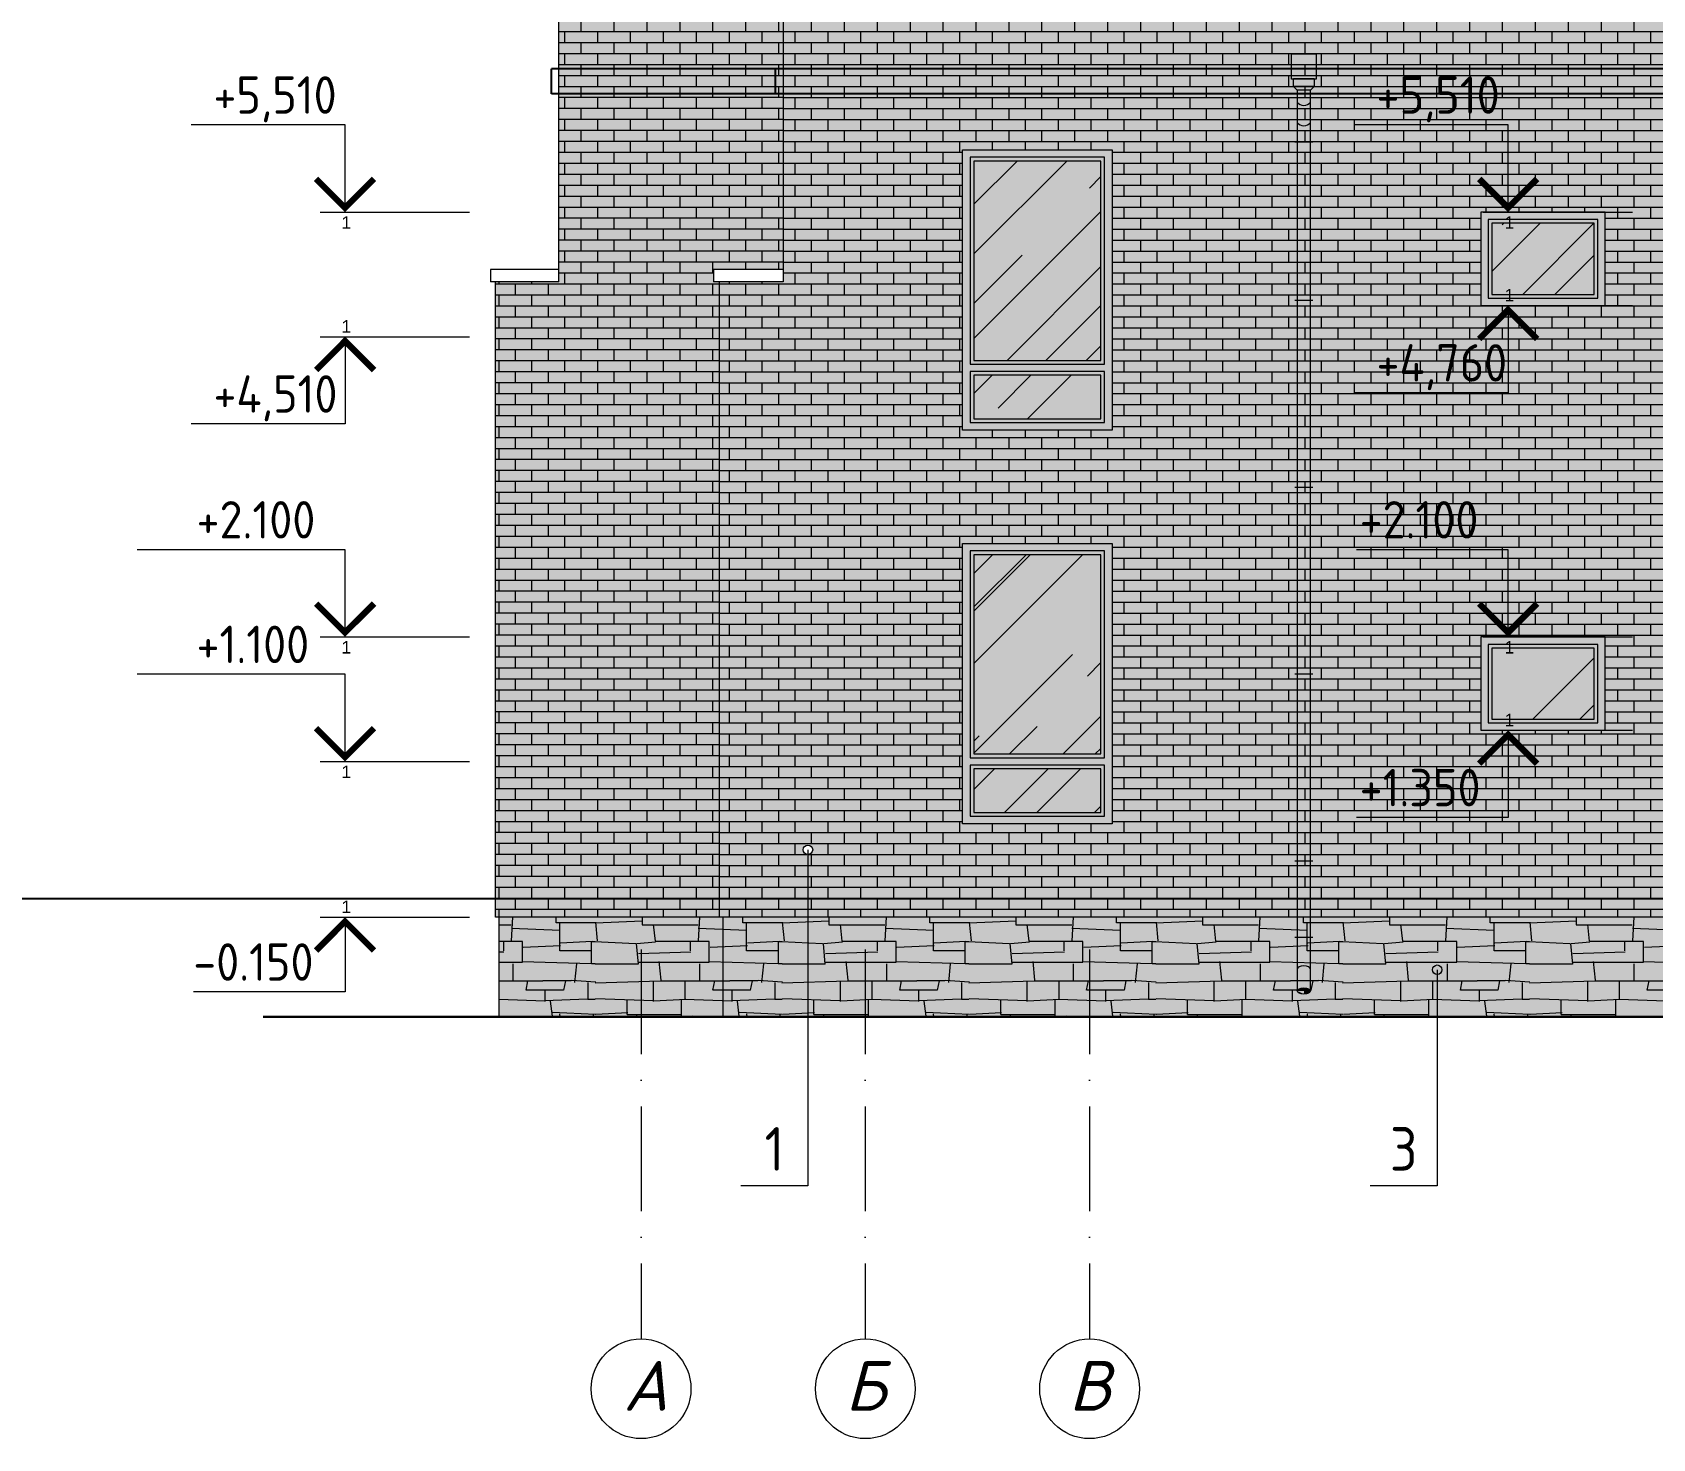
# Model space of a CAD drawing. Header units: millimetres. Extents: x 854812 to 1164625, y 589925 to 823301.
# Drawn here: x 1006666 to 1019673, y 806031 to 817319 of the extents above; entities that cross this region are included whole.
import ezdxf
from ezdxf.enums import TextEntityAlignment as Align

# ---------------------------------------------------------------- set-up
doc = ezdxf.new("R2010")
doc.units = ezdxf.units.MM
doc.linetypes.add('ACAD_ISO10W100', pattern=[18, 12, -3, 0, -3])
doc.linetypes.add('JIS_08_15', pattern=[17.25, 15, -0.75, 0.75, -0.75])
doc.layers.get('Defpoints').update_dxf_attribs({"color": 40})
for name, color, linetype, lineweight in [('АР_Текст_отметки высот', 95, 'Continuous', 9), ('АР_Текст_пояснения-выноски', 54, 'Continuous', 9), ('АР_Штрих_материалы', 27, 'Continuous', 9), ('окна', 132, 'Continuous', 18), ('оси', 50, 'JIS_08_15', 9), ('размеры', 215, 'Continuous', 13), ('стены', 172, 'Continuous', 30), ('текст', 7, 'Continuous', 13), ('ФАСАД', 7, 'Continuous', 13), ('ШТРИХ', 142, 'Continuous', 13), ('штриховка', 8, 'Continuous', 9)]:
    doc.layers.add(name, color=color, linetype=linetype, lineweight=lineweight)
doc.styles.add('GOST 2.304', font='isocpeur.ttf', dxfattribs={"width": 0.9})
doc.styles.add('Isocpeur', font='isocpeui.ttf')
doc.styles.get("Standard").update_dxf_attribs({"font": 'arial.ttf'})

# ---------------------------------------------------------------- blocks, each defined once
blk = doc.blocks.new('*U354')
at = {"color": 7, "linetype": 'Continuous', "lineweight": 15}
for p, q in [((-10, 7), (-26.68, 7)), ((-10, 0), (-10, 7)), ((-12, 0), (-10, 0)), ((-10, 0), (0, 0))]:
    blk.add_line(p, q, dxfattribs=at)
at = {"color": 7, "linetype": 'Continuous', "lineweight": 15, "const_width": 0.5}
blk.add_lwpolyline([(-7.67, 2.67), (-10, 0.35), (-12.32, 2.67)], dxfattribs=at)
at = {"color": 7, "linetype": 'Continuous', "lineweight": 15, "style": 'GOST 2.304', "width": 0.9, "flags": 8}
blk.add_attdef('+OTM', text='', height=3, rotation=360, dxfattribs=at).set_placement((-20.16, 7), align=Align.BOTTOM_LEFT)
at = {"layer": 'Defpoints', "color": 5, "linetype": 'Continuous', "flags": 8}
blk.add_attdef('M', text='', height=1, dxfattribs=at).set_placement((-9.9, -0.33), align=Align.TOP_CENTER)
blk = doc.blocks.new('*U361')
at = {"color": 7, "linetype": 'Continuous', "lineweight": 15}
for p, q in [((10, 0), (10, 7)), ((10, 7), (22.34, 7)), ((10, 0), (0, 0)), ((12, 0), (10, 0))]:
    blk.add_line(p, q, dxfattribs=at)
at = {"color": 7, "linetype": 'Continuous', "lineweight": 15, "const_width": 0.5}
blk.add_lwpolyline([(7.67, 2.67), (10, 0.35), (12.32, 2.67)], dxfattribs=at)
at = {"color": 7, "linetype": 'Continuous', "lineweight": 15, "style": 'GOST 2.304', "width": 0.9, "flags": 8}
blk.add_attdef('+OTM', text='', height=3, dxfattribs=at).set_placement((11.65, 7), align=Align.BOTTOM_LEFT)
at = {"layer": 'Defpoints', "color": 5, "linetype": 'Continuous', "flags": 8}
blk.add_attdef('M', text='', height=1, rotation=360, dxfattribs=at).set_placement((10, -0.33), align=Align.TOP_CENTER)
blk = doc.blocks.new('*U362')
at = {"color": 7, "linetype": 'Continuous', "lineweight": 15}
for p, q in [((10, 0), (0, 0)), ((10, 0), (10, -7)), ((12, 0), (10, 0)), ((10, -7), (22.34, -7))]:
    blk.add_line(p, q, dxfattribs=at)
at = {"color": 7, "linetype": 'Continuous', "lineweight": 15, "const_width": 0.5}
blk.add_lwpolyline([(7.67, -2.68), (10, -0.35), (12.32, -2.68)], dxfattribs=at)
at = {"color": 7, "linetype": 'Continuous', "lineweight": 15, "style": 'GOST 2.304', "width": 0.9, "flags": 8}
blk.add_attdef('+OTM', text='', height=3, dxfattribs=at).set_placement((11.65, -7), align=Align.BOTTOM_LEFT)
at = {"layer": 'Defpoints', "color": 5, "linetype": 'Continuous', "flags": 8}
blk.add_attdef('M', text='', height=1, dxfattribs=at).set_placement((10, 1.33), align=Align.TOP_CENTER)
blk = doc.blocks.new('*U440')
at = {"color": 7, "linetype": 'Continuous', "lineweight": 15}
for p, q in [((10, 0), (10, 7)), ((10, 7), (22.34, 7)), ((10, 0), (0, 0)), ((12, 0), (10, 0))]:
    blk.add_line(p, q, dxfattribs=at)
at = {"color": 7, "linetype": 'Continuous', "lineweight": 15, "const_width": 0.5}
blk.add_lwpolyline([(7.67, 2.67), (10, 0.35), (12.32, 2.67)], dxfattribs=at)
at = {"color": 7, "linetype": 'Continuous', "lineweight": 15, "style": 'GOST 2.304', "width": 0.9, "flags": 8}
blk.add_attdef('+OTM', text='', height=3, dxfattribs=at).set_placement((11.65, 7), align=Align.BOTTOM_LEFT)
at = {"layer": 'Defpoints', "color": 5, "linetype": 'Continuous', "flags": 8}
blk.add_attdef('M', text='', height=1, rotation=360, dxfattribs=at).set_placement((10, -0.33), align=Align.TOP_CENTER)
blk = doc.blocks.new('*U442')
at = {"color": 7, "linetype": 'Continuous', "lineweight": 15}
for p, q in [((-12, 0), (-10, 0)), ((-10, 0), (-10, -7)), ((-10, 0), (0, 0)), ((-10, -7), (-22.17, -7))]:
    blk.add_line(p, q, dxfattribs=at)
at = {"color": 7, "linetype": 'Continuous', "lineweight": 15, "const_width": 0.5}
blk.add_lwpolyline([(-7.67, -2.68), (-10, -0.35), (-12.32, -2.68)], dxfattribs=at)
at = {"color": 7, "linetype": 'Continuous', "lineweight": 15, "style": 'GOST 2.304', "width": 0.9, "flags": 8}
blk.add_attdef('+OTM', text='', height=3, rotation=360, dxfattribs=at).set_placement((-20.16, -7), align=Align.BOTTOM_LEFT)
at = {"layer": 'Defpoints', "color": 5, "linetype": 'Continuous', "flags": 8}
blk.add_attdef('M', text='', height=1, rotation=360, dxfattribs=at).set_placement((-9.9, 1.33), align=Align.TOP_CENTER)
blk = doc.blocks.new('*U443')
at = {"color": 7, "linetype": 'Continuous', "lineweight": 15}
for p, q in [((-10, 7), (-22.17, 7)), ((-10, 0), (-10, 7)), ((-12, 0), (-10, 0)), ((-10, 0), (0, 0))]:
    blk.add_line(p, q, dxfattribs=at)
at = {"color": 7, "linetype": 'Continuous', "lineweight": 15, "const_width": 0.5}
blk.add_lwpolyline([(-7.67, 2.67), (-10, 0.35), (-12.32, 2.67)], dxfattribs=at)
at = {"color": 7, "linetype": 'Continuous', "lineweight": 15, "style": 'GOST 2.304', "width": 0.9, "flags": 8}
blk.add_attdef('+OTM', text='', height=3, rotation=360, dxfattribs=at).set_placement((-20.16, 7), align=Align.BOTTOM_LEFT)
at = {"layer": 'Defpoints', "color": 5, "linetype": 'Continuous', "flags": 8}
blk.add_attdef('M', text='', height=1, dxfattribs=at).set_placement((-9.9, -0.33), align=Align.TOP_CENTER)
blk = doc.blocks.new('*U444')
at = {"color": 7, "linetype": 'Continuous', "lineweight": 15}
for p, q in [((10, 0), (10, 7)), ((10, 7), (26.68, 7)), ((10, 0), (0, 0)), ((12, 0), (10, 0))]:
    blk.add_line(p, q, dxfattribs=at)
at = {"color": 7, "linetype": 'Continuous', "lineweight": 15, "const_width": 0.5}
blk.add_lwpolyline([(7.67, 2.67), (10, 0.35), (12.32, 2.67)], dxfattribs=at)
at = {"color": 7, "linetype": 'Continuous', "lineweight": 15, "style": 'GOST 2.304', "width": 0.9, "flags": 8}
blk.add_attdef('+OTM', text='', height=3, dxfattribs=at).set_placement((11.65, 7), align=Align.BOTTOM_LEFT)
at = {"layer": 'Defpoints', "color": 5, "linetype": 'Continuous', "flags": 8}
blk.add_attdef('M', text='', height=1, rotation=360, dxfattribs=at).set_placement((10, -0.33), align=Align.TOP_CENTER)
blk = doc.blocks.new('*U450')
at = {"color": 7, "linetype": 'Continuous', "lineweight": 15}
for p, q in [((-12, 0), (-10, 0)), ((-10, 0), (-10, -6)), ((-10, 0), (0, 0)), ((-10, -6), (-22.17, -6))]:
    blk.add_line(p, q, dxfattribs=at)
at = {"color": 7, "linetype": 'Continuous', "lineweight": 15, "const_width": 0.5}
blk.add_lwpolyline([(-7.67, -2.68), (-10, -0.35), (-12.32, -2.68)], dxfattribs=at)
at = {"color": 7, "linetype": 'Continuous', "lineweight": 15, "style": 'GOST 2.304', "width": 0.9, "flags": 8}
blk.add_attdef('+OTM', text='', height=3, rotation=360, dxfattribs=at).set_placement((-20.16, -6), align=Align.BOTTOM_LEFT)
at = {"layer": 'Defpoints', "color": 5, "linetype": 'Continuous', "flags": 8}
blk.add_attdef('M', text='', height=1, rotation=360, dxfattribs=at).set_placement((-9.9, 1.33), align=Align.TOP_CENTER)
blk = doc.blocks.new('ок14')
at = {"layer": 'АР_Штрих_материалы', "ltscale": 100, "true_color": 0x502921}
h = blk.add_hatch(color=19, dxfattribs=at)
h.set_gradient(color1=(49, 69, 94), one_color=1, tint=1, name='HEMISPHERICAL')
h.paths.add_polyline_path([(921709, 758656), (921709, 758086), (922529, 758086), (922529, 758656)])
at = {"layer": 'ШТРИХ', "ltscale": 0.1, "true_color": 0x2f1d18}
h = blk.add_hatch(color=19, dxfattribs=at)
h.paths.add_polyline_path([(922619, 758746), (921619, 758746), (921619, 758371), (921679, 758371), (921679, 758686), (922559, 758686), (922559, 758371), (922619, 758371)])
h.paths.add_polyline_path([(922619, 758371), (922559, 758371), (922559, 758056), (921679, 758056), (921679, 758371), (921619, 758371), (921619, 757996), (922619, 757996)])
at = {"layer": 'ШТРИХ', "ltscale": 0.1, "true_color": 0x402821}
h = blk.add_hatch(color=19, dxfattribs=at)
h.paths.add_polyline_path([(922559, 758686), (921679, 758686), (921679, 758371), (921709, 758371), (921709, 758656), (922529, 758656), (922529, 758371), (922559, 758371)])
h.paths.add_polyline_path([(922559, 758371), (922529, 758371), (922529, 758086), (921709, 758086), (921709, 758371), (921679, 758371), (921679, 758056), (922559, 758056)])
at = {"layer": 'ШТРИХ', "ltscale": 0.1, "true_color": 0xfefcfb}
h = blk.add_hatch(dxfattribs=at)
h.set_pattern_fill('AR-RROOF', scale=30, angle=45, style=0)
h.paths.add_polyline_path([(921709, 758656), (921709, 758086), (922529, 758086), (922529, 758656)])
at = {"layer": 'окна', "color": 7, "ltscale": 0.1, "elevation": 0}
for points in [[(921619, 757996), (922619, 757996), (922619, 758746), (921619, 758746)], [(921679, 758056), (922559, 758056), (922559, 758686), (921679, 758686)]]:
    blk.add_lwpolyline(points, close=True, dxfattribs=at)
at = {"layer": 'окна', "color": 7, "lineweight": 5, "ltscale": 0.1, "elevation": 0}
blk.add_lwpolyline([(921709, 758086), (922529, 758086), (922529, 758656), (921709, 758656)], close=True, dxfattribs=at)
blk = doc.blocks.new('вв12')
at = {"layer": 'ШТРИХ', "ltscale": 0.1, "true_color": 0xffffff}
h = blk.add_hatch(color=7, dxfattribs=at)
edge = h.paths.add_edge_path()
edge.add_ellipse((1016873, 755904), major_axis=(-52.9, 0), ratio=0.467596, start_angle=0, end_angle=360)
edge.add_line((1016926, 755904), (1016820, 755904))
h.paths.add_polyline_path([(1016956, 763165), (1016790, 763165), (1016820, 763135), (1016926, 763135)])
h.paths.add_polyline_path([(1016956, 763224), (1016790, 763224), (1016790, 763165), (1016956, 763165)])
h.paths.add_polyline_path([(1016956, 763228), (1016790, 763228), (1016790, 763224), (1016956, 763224)])
blk.add_hatch(color=7, dxfattribs=at).paths.add_polyline_path([(1016820, 755904), (1016830, 755890), (1016844, 755883), (1016859, 755880), (1016873, 755879), (1016888, 755880), (1016902, 755883), (1016917, 755890), (1016926, 755904), (1016926, 763135), (1016820, 763135)])
h = blk.add_hatch(color=7, dxfattribs=at)
edge = h.paths.add_edge_path()
edge.add_line((1016873, 755904), (1016820, 755904))
edge.add_ellipse((1016873, 755904), major_axis=(-52.9, 0), ratio=0.467596, start_angle=0, end_angle=360)
edge.add_line((1016873, 755879), (1016873, 755904))
at = {"layer": 'ФАСАД', "color": 7}
for p, q in [((1016820, 763135, 0), (1016790, 763165, 0)), ((1016801, 762720, 0), (1016946, 762720, 0)), ((1016801, 761449, 0), (1016946, 761449, 0)), ((1016801, 759949, 0), (1016946, 759949, 0)), ((1016801, 758449, 0), (1016946, 758449, 0)), ((1016801, 756949, 0), (1016946, 756949, 0)), ((1016801, 756335, 0), (1016946, 756335, 0))]:
    blk.add_line(p, q, dxfattribs=at)
at = {"layer": 'ФАСАД', "ltscale": 0.1, "elevation": 0}
blk.add_lwpolyline([(1016973, 763224), (1016773, 763224), (1016773, 763426), (1016973, 763426)], close=True, dxfattribs=at)
at = {"layer": 'ФАСАД', "color": 7, "elevation": 0}
for points in [[(1016956, 763165), (1016790, 763165), (1016790, 763228), (1016956, 763228), (1016956, 763165), (1016926, 763135), (1016820, 763135), (1016820, 755904)], [(1016926, 755904), (1016926, 763135)]]:
    blk.add_lwpolyline(points, dxfattribs=at)
at = {"layer": 'ФАСАД', "color": 7}
for centre in [(1016873, 763079, 0), (1016873, 762916, 0)]:
    blk.add_arc(centre, 66.9, 217.649, 322.351, dxfattribs=at)
blk.add_ellipse((1016873, 755904, 0), major_axis=(-52.9, 0), ratio=0.467596, dxfattribs=at)
at = {"layer": 'ШТРИХ', "color": 19, "ltscale": 0.1}
blk.add_ellipse((1016873, 756081, 0), major_axis=(-52.9, 0), ratio=0.467596, start_param=3.141593, end_param=6.283185, dxfattribs=at)
blk = doc.blocks.new('ок12')
at = {"layer": 'АР_Штрих_материалы', "ltscale": 100, "true_color": 0x502921}
h = blk.add_hatch(color=19, dxfattribs=at)
h.set_gradient(color1=(49, 69, 94), one_color=1, tint=1, name='HEMISPHERICAL')
h.paths.add_polyline_path([(1058908, 762566), (1057888, 762566), (1057888, 760966), (1058908, 760966)])
h.paths.add_polyline_path([(1058908, 760846), (1057888, 760846), (1057888, 760496), (1058908, 760496)])
at = {"layer": 'ШТРИХ', "ltscale": 0.1, "true_color": 0x2f1d18}
blk.add_hatch(color=19, dxfattribs=at).paths.add_polyline_path([(1058998, 762656), (1057798, 762656), (1057798, 760406), (1058398, 760406), (1058398, 760466), (1057858, 760466), (1057858, 760876), (1058398, 760876), (1058398, 760936), (1057858, 760936), (1057858, 762596), (1058938, 762596), (1058938, 760936), (1058398, 760936), (1058398, 760876), (1058938, 760876), (1058938, 760466), (1058398, 760466), (1058398, 760406), (1058998, 760406)])
at = {"layer": 'ШТРИХ', "ltscale": 0.1, "true_color": 0x402821}
h = blk.add_hatch(color=19, dxfattribs=at)
h.paths.add_polyline_path([(1058398, 762596), (1057858, 762596), (1057858, 760936), (1058398, 760936), (1058398, 760966), (1057888, 760966), (1057888, 762566), (1058398, 762566)])
h.paths.add_polyline_path([(1058938, 762596), (1058398, 762596), (1058398, 762566), (1058908, 762566), (1058908, 760966), (1058398, 760966), (1058398, 760936), (1058938, 760936)])
h.paths.add_polyline_path([(1058938, 760876), (1058398, 760876), (1058398, 760846), (1058908, 760846), (1058908, 760496), (1058398, 760496), (1058398, 760466), (1058938, 760466)])
h.paths.add_polyline_path([(1058398, 760876), (1057858, 760876), (1057858, 760466), (1058398, 760466), (1058398, 760496), (1057888, 760496), (1057888, 760846), (1058398, 760846)])
at = {"layer": 'ШТРИХ', "ltscale": 0.1, "true_color": 0xfefcfb}
h = blk.add_hatch(dxfattribs=at)
h.set_pattern_fill('AR-RROOF', scale=30, angle=45, style=0)
h.paths.add_polyline_path([(1058908, 762566), (1057888, 762566), (1057888, 760966), (1058908, 760966)])
h.paths.add_polyline_path([(1058908, 760846), (1057888, 760846), (1057888, 760496), (1058908, 760496)])
at = {"layer": 'окна', "color": 7, "ltscale": 0.1, "elevation": 0}
for points in [[(1058998, 760406), (1057798, 760406), (1057798, 762656), (1058998, 762656)], [(1058938, 760936), (1058938, 762596), (1057858, 762596), (1057858, 760936)], [(1057858, 760876), (1057858, 760466), (1058938, 760466), (1058938, 760876)]]:
    blk.add_lwpolyline(points, close=True, dxfattribs=at)
at = {"layer": 'окна', "color": 7, "lineweight": 5, "ltscale": 0.1, "elevation": 0}
for points in [[(1058908, 760966), (1058908, 762566), (1057888, 762566), (1057888, 760966)], [(1057888, 760846), (1057888, 760496), (1058908, 760496), (1058908, 760846)]]:
    blk.add_lwpolyline(points, close=True, dxfattribs=at)

msp = doc.modelspace()

# ---------------------------------------------------------------- hatches: boundary and pattern name
at = {"layer": 'АР_Штрих_материалы', "ltscale": 100, "true_color": 0xd9d9d9}
for points in [[(1019892.9, 817686.5), (1016773.2, 817686.5), (1016773.2, 820296.5), (1016263.2, 820296.5), (1016263.2, 817686.5), (1013202.7, 817686.5), (1013202.7, 820296.5), (1012692.7, 820296.5), (1012692.7, 815316.5), (1012182.7, 815316.5), (1012182.7, 810216.5), (1012892.2, 810216.5), (1012892.2, 810719.5, -0.4142136), (1012854.2, 810757.5, -1), (1012930.2, 810757.5, -0.4142136), (1012892.2, 810719.5), (1012892.2, 810216.5), (1014733.4, 810216.5), (1014733.4, 810966.5), (1014133.3, 810966.5), (1014133.3, 813216.5), (1014733.4, 813216.5), (1014733.4, 814126.5), (1014133.3, 814126.5), (1014133.3, 816376.4), (1015333.6, 816376.4), (1015333.6, 814126.5), (1014733.4, 814126.5), (1014733.4, 813216.5), (1015333.6, 813216.5), (1015333.6, 810966.5), (1014733.4, 810966.5), (1014733.4, 810216.5), (1018792.9, 810216.5), (1018792.9, 811716.5), (1018292.9, 811716.5), (1018292.9, 812466.5), (1018792.9, 812466.5), (1018792.9, 815126.5), (1018292.9, 815126.5), (1018292.9, 815876.5), (1019292.9, 815876.5), (1019292.9, 815126.5), (1018792.9, 815126.5), (1018792.9, 812466.5), (1019292.9, 812466.5), (1019292.9, 811716.5), (1018792.9, 811716.5), (1018792.9, 810216.5), (1019892.9, 810216.5), (1019892.9, 810716.5), (1020042.9, 810716.5), (1020042.9, 813216.5), (1019892.9, 813216.5), (1019892.9, 814126.5), (1020042.9, 814126.5), (1020042.9, 816376.5), (1019892.9, 816376.5)], [(1012692.7, 817686.5), (1010892.9, 817686.5), (1010892.9, 815316.5), (1010382.9, 815316.5), (1010382.9, 810216.5), (1012182.7, 810216.5), (1012182.7, 815316.5), (1012132.8, 815316.5), (1012132.8, 815416.5), (1012692.7, 815416.5)]]:
    msp.add_hatch(color=254, dxfattribs=at).paths.add_polyline_path(points)
at = {"layer": 'АР_Штрих_материалы', "lineweight": 9, "ltscale": 100, "true_color": 0xffffff}
h = msp.add_hatch(dxfattribs=at)
h.set_pattern_fill('AR-BRSTD', scale=1.3, style=0)
h.paths.add_polyline_path([(1019892.9, 817686.5), (1016773.2, 817686.5), (1016773.2, 820296.5), (1016263.2, 820296.5), (1016263.2, 817686.5), (1013202.7, 817686.5), (1013202.7, 820296.5), (1012692.7, 820296.5), (1012692.7, 815316.5), (1012182.7, 815316.5), (1012182.7, 810216.5), (1012892.2, 810216.5), (1012892.2, 810719.5, -0.4142136), (1012854.2, 810757.5, -1), (1012930.2, 810757.5, -0.4142136), (1012892.2, 810719.5), (1012892.2, 810216.5), (1014733.4, 810216.5), (1014733.4, 810966.5), (1014133.3, 810966.5), (1014133.3, 813216.5), (1014733.4, 813216.5), (1014733.4, 814126.5), (1014133.3, 814126.5), (1014133.3, 816376.4), (1015333.6, 816376.4), (1015333.6, 814126.5), (1014733.4, 814126.5), (1014733.4, 813216.5), (1015333.6, 813216.5), (1015333.6, 810966.5), (1014733.4, 810966.5), (1014733.4, 810216.5), (1018792.9, 810216.5), (1018792.9, 811716.5), (1018512.5, 811716.5), (1018292.9, 811716.5), (1018292.9, 812466.5), (1018792.9, 812466.5), (1018792.9, 815126.5), (1018292.9, 815126.5), (1018292.9, 815876.5), (1019292.9, 815876.5), (1019292.9, 815126.5), (1018792.9, 815126.5), (1018792.9, 812466.5), (1019292.9, 812466.5), (1019292.9, 811716.5), (1018792.9, 811716.5), (1018792.9, 810216.5), (1019892.9, 810216.5), (1019892.9, 810716.5), (1020042.9, 810716.5), (1020042.9, 813216.5), (1019892.9, 813216.5), (1019892.9, 814126.5), (1020042.9, 814126.5), (1020042.9, 816376.5), (1019892.9, 816376.5)])
h.paths.add_polyline_path([(1017366.3, 816546.5), (1018531.8, 816546.5), (1018531.8, 817086.5), (1017366.3, 817086.5)], flags=24)
h.paths.add_polyline_path([(1017366.3, 814396.5), (1018612.8, 814396.5), (1018612.8, 814936.5), (1017366.3, 814936.5)], flags=24)
h.paths.add_polyline_path([(1017246.3, 811061.5), (1018368.3, 811061.5), (1018368.3, 811511.5), (1017246.3, 811511.5)], flags=24)
h.paths.add_polyline_path([(1017246.3, 813211.5), (1018368.3, 813211.5), (1018368.3, 813661.5), (1017246.3, 813661.5)], flags=24)
at = {"layer": 'АР_Штрих_материалы', "lineweight": 5, "ltscale": 100, "true_color": 0xffffff}
h = msp.add_hatch(dxfattribs=at)
h.set_pattern_fill('AR-BRSTD', scale=1.3, style=0)
h.set_pattern_definition([(0, (0, 53720.5), (0, 88.06434), []), (90, (0, 53720.5), (-132.08, 88.06434), [88.06434, -88.06434])])
h.paths.add_polyline_path([(1012692.7, 817686.5), (1010892.9, 817686.5), (1010892.9, 815316.5), (1010382.9, 815316.5), (1010382.9, 810216.5), (1012182.7, 810216.5), (1012182.7, 815316.5), (1012132.8, 815316.5), (1012132.8, 815416.5), (1012692.7, 815416.5)])
at = {"layer": 'АР_Штрих_материалы', "ltscale": 100, "true_color": 0x3a271d}
h = msp.add_hatch(color=19, dxfattribs=at)
h.paths.add_polyline_path([(1010412.9, 810216.5), (1010412.9, 809416.5), (1012212.7, 809416.5), (1012212.7, 810216.5)])
h.paths.add_polyline_path([(1027892.9, 810216.5), (1027382.7, 810216.5), (1027382.7, 809416.5), (1027892.9, 809416.5)])
h.paths.add_polyline_path([(1027382.7, 809416.5), (1027382.7, 810216.5), (1025582.9, 810216.5), (1025582.9, 809416.5)])
msp.add_hatch(color=19, dxfattribs=at).paths.add_polyline_path([(1019922.9, 810216.5), (1012212.7, 810216.5), (1012212.7, 809416.5), (1019922.9, 809416.5)])
at = {"layer": 'штриховка', "lineweight": 20, "true_color": 0x9e9e9e, "transparency": 33554687}
h = msp.add_hatch(dxfattribs=at)
h.set_pattern_fill('STNSQR', color=253, scale=1500, pattern_type=2)
h.set_pattern_definition([(3.3665, (381179.47, 1293930.51), (23999.998983, 1500.016445), [255.441, -25288.6395]), (90, (381434.5, 1293930.5), (-1500, 1500), [120, -1380]), (0, (381434.5, 1293930.5), (1500, 1500), [435, -1065]), (270, (381869.5, 1294050.5), (1500, -1500), [135, -1365]), (0, (381869.5, 1293915.5), (1500, 1500), [465, -1035]), (97.125, (382334.47, 1293915.51), (-1499.997423, 10500.00057), [120.9345, -11972.4525]), (275.1944, (381509.47, 1293930.51), (1499.992837, -15000.001005), [165.681, -16402.3605]), (177.5104, (381524.47, 1293765.51), (-1499.999748, 0.0015583), [345.3255, -34187.268]), (274.3987, (381374.47, 1293765.51), (1499.997534, -17999.999712), [195.576, -19362.0315]), (180, (381374.5, 1293600.5), (-1500, -1500), [195, -1305]), (1.9092, (381389.47, 1293570.51), (43499.9985474, 1500.0363616), [450.2505, -44574.7425]), (90, (381839.5, 1293585.5), (-1500, 1500), [180, -1320]), (180, (381839.5, 1293765.5), (-1500, -1500), [315, -1185]), (0, (381839.5, 1293765.5), (1500, 1500), [135, -1365]), (95.7106, (381974.47, 1293765.51), (-1500.001972, 13499.999135), [150.7485, -14924.0655]), (358.5312, (381839.468, 1293615.51), (1499.9993692, 0.0006339), [585.192, -57934.035]), (94.7636, (382424.47, 1293600.51), (-1499.987299, 16500.00142), [180.624, -17881.7685]), (181.9749, (382409.47, 1293780.51), (-42000.0005183, -1499.974642), [435.258, -43090.596]), (357.5104, (382334.47, 1293945.51), (1499.999748, -0.0015583), [345.3255, -34187.268]), (95.7106, (382409.47, 1293780.51), (-1500.001972, 13499.999135), [150.7485, -14924.0655]), (0, (382424.5, 1293705.5), (1500, 1500), [255, -1245]), (93.8141, (382679.47, 1293705.51), (-1500.009186, 20999.999012), [225.4995, -22324.4445]), (0, (381179.5, 1293435.5), (1500, 1500), [15, -1485]), (90, (381194.5, 1293435.5), (-1500, 1500), [165, -1335]), (270, (381479.5, 1293570.5), (1500, -1500), [255, -1245]), (0, (381194.5, 1293435.5), (1500, 1500), [285, -1215]), (274.7636, (382004.47, 1293600.51), (1499.987299, -16500.00142), [180.624, -17881.7685]), (178.4089, (382019.468, 1293450.51), (-1499.9993665, -0.000971), [540.2085, -53480.6205]), (1.302, (382019.468, 1293420.51), (64499.9982742, 1500.052659), [660.171, -65356.8735]), (276.3402, (381959.47, 1293450.51), (1500.00237, -11999.999104), [135.831, -13447.2465]), (278.1301, (382214.47, 1293420.51), (1499.999034, -8999.999665), [106.0665, -10500.5355]), (270, (382439.5, 1293435.5), (1500, -1500), [135, -1365]), (0, (382679.5, 1293780.5), (1500, 1500), [0, -1500]), (0, (382679.5, 1293870.5), (1500, 1500), [0, -1500]), (0, (382424.5, 1293600.5), (1500, 1500), [255, -1245]), (0, (382679.5, 1293750.5), (1500, 1500), [0, -1500]), (358.2643, (381479.47, 1293330.51), (1499.9997257, -6.16e-05), [495.2265, -49027.4955]), (0, (381974.5, 1293315.5), (1500, 1500), [255, -1245]), (355.9144, (382229.47, 1293315.51), (1500.000444, 0.000332), [210.5355, -20842.968]), (0, (382439.5, 1293315.5), (1500, 1500), [240, -1260]), (180, (381479.5, 1293315.5), (-1500, -1500), [300, -1200]), (90, (382094.5, 1294350.5), (-1500, 1500), [165, -1335]), (90, (381944.5, 1294440.5), (-1500, 1500), [75, -1425]), (95.1944, (381524.47, 1294335.51), (-1499.992837, 15000.001005), [165.681, -16402.3605]), (90, (382649.5, 1294335.5), (-1500, 1500), [180, -1320]), (181.6366, (381704.468, 1294200.51), (-50999.9998187, -1500.020787), [525.2145, -51996.21]), (183.3665, (381899.47, 1294050.51), (-23999.998983, -1500.016445), [255.441, -25288.6395]), (2.0454, (381524.47, 1294425.51), (40500.0008, 1499.994725), [420.2685, -41606.5095]), (0, (381524.5, 1294350.5), (1500, 1500), [570, -930]), (182.4896, (382619.47, 1294050.51), (-32999.9992196, -1500.026798), [345.3255, -34187.268]), (180, (382484.5, 1294200.5), (-1500, -1500), [225, -1275]), (178.4518, (382649.468, 1294335.51), (-1500.0000386, 0.0013506), [555.2025, -54965.064]), (180, (382679.5, 1294050.5), (-1500, -1500), [60, -1440]), (175.6013, (382679.47, 1294185.51), (-1499.999216, 0.00055), [195.576, -19362.0315]), (180, (382679.5, 1294335.5), (-1500, -1500), [30, -1470]), (270, (382619.5, 1294185.5), (1500, -1500), [135, -1365]), (84.2894, (382514.47, 1294185.51), (-0.000268, 1499.999758), [150.7485, -14924.0655]), (177.7094, (382274.47, 1294035.51), (-1500.0000596, -0.000203), [375.3, -37154.688]), (0, (381704.5, 1294200.5), (1500, 1500), [555, -945]), (270, (382274.5, 1294125.5), (1500, -1500), [90, -1410]), (180, (382424.5, 1294125.5), (-1500, -1500), [300, -1200]), (258.6901, (382439.47, 1294200.5), (0.00056, -1500.00044), [76.485, -7572.0435]), (78.6901, (382124.47, 1294125.5), (-0.00056, 1500.00044), [76.485, -7572.0435]), (270, (381899.5, 1294200.5), (1500, -1500), [150, -1350]), (90, (382019.5, 1294200.5), (-1500, 1500), [135, -1365]), (275.7106, (381689.47, 1294350.51), (1500.001972, -13499.999135), [150.7485, -14924.0655]), (178.1524, (381644.47, 1294035.51), (-1499.9998144, 0.0001665), [465.2415, -46058.946]), (0, (381179.5, 1294335.5), (1500, 1500), [345, -1155]), (270, (381644.5, 1294200.5), (1500, -1500), [165, -1335]), (96.3402, (381659.47, 1294515.51), (-1500.00237, 11999.999104), [135.831, -13447.2465]), (5.7106, (381509.47, 1294500.51), (13499.999135, 1500.001972), [150.7485, -14924.0655]), (0, (381599.5, 1294785.5), (1500, 1500), [510, -990]), (183.3665, (382649.47, 1294515.51), (-23999.998983, -1500.016445), [255.441, -25288.6395]), (180, (382649.5, 1294440.5), (-1500, -1500), [255, -1245]), (180, (382679.5, 1294665.5), (-1500, -1500), [315, -1185]), (0, (382649.5, 1294515.5), (1500, 1500), [30, -1470]), (357.7974, (382004.47, 1294620.51), (1499.9997312, -0.000221), [390.288, -38638.5465]), (180, (382094.5, 1294515.5), (-1500, -1500), [435, -1065]), (182.8624, (382394.47, 1294485.51), (-28500.000025, -1499.99797), [300.375, -29737.1025]), (90, (382394.5, 1294440.5), (-1500, 1500), [225, -1275]), (90, (382364.5, 1294665.5), (-1500, 1500), [120, -1380]), (266.8202, (382019.47, 1294785.51), (0.0007885, -1499.999469), [270.417, -26771.2185]), (177.3974, (381509.47, 1294500.51), (-1500.000712, 0.000513), [330.3405, -32703.732]), (2.2906, (381179.47, 1294665.51), (36000.0001938, 1499.9936297), [375.3, -37154.688]), (270, (381554.5, 1294785.5), (1500, -1500), [135, -1365]), (275.7106, (381179.47, 1294665.51), (1500.001972, -13499.999135), [150.7485, -14924.0655]), (0, (381554.5, 1294650.5), (1500, 1500), [450, -1050]), (270, (381554.5, 1293315.5), (1500, -1500), [30, -1470]), (270, (382019.5, 1293315.5), (1500, -1500), [30, -1470]), (90, (382364.5, 1293285.5), (-1500, 1500), [30, -1470])])
h.paths.add_polyline_path([(1020912.9, 809416.5), (1021692.7, 809416.5), (1021692.7, 810216.5), (1011412.9, 810216.5), (1010412.9, 810216.5), (1010412.9, 809416.5)])

# ---------------------------------------------------------------- linework, layer by layer
at = {"layer": 'Defpoints', "ltscale": 0.1}
for p, q in [((1021692.7, 817026.5, 0), (1010832.9, 817026.5, 0)), ((1010832.9, 816826.5, 0), (1010832.9, 817026.5, 0)), ((1012632.7, 816826.5, 0), (1012632.7, 817026.5, 0)), ((1021692.7, 816826.5, 0), (1010832.9, 816826.5, 0)), ((901206.4, 810366.5, 0), (1117696.6, 810366.5, 0))]:
    msp.add_line(p, q, dxfattribs=at)
at = {"layer": 'АР_Текст_пояснения-выноски', "color": 7, "ltscale": 100}
for points in [[(1012892.2, 810757.5), (1012892.2, 808059.5), (1012354.4, 808059.5)], [(1017943.5, 809794.9), (1017943.5, 808059.5), (1017405.7, 808059.5)]]:
    msp.add_lwpolyline(points, dxfattribs=at)
for centre in [(1012892.2, 810757.5), (1017943.5, 809794.9)]:
    msp.add_circle(centre, 38, dxfattribs=at)
at = {"layer": 'оси', "color": 7, "linetype": 'ACAD_ISO10W100', "ltscale": 70}
for p, q in [((1011552.7, 809957.8, 0), (1011552.7, 806830.8, 0)), ((1013352.7, 809957.8, 0), (1013352.7, 806830.8, 0)), ((1015152.7, 809957.8, 0), (1015152.7, 806830.8, 0))]:
    msp.add_line(p, q, dxfattribs=at)
at = {"layer": 'стены', "color": 7, "ltscale": 0.1}
msp.add_line((1029787.5, 809416.5, 0), (1008518.2, 809416.5, 0), dxfattribs=at)
at = {"layer": 'текст', "color": 7}
for centre in [(1011552.7, 806430.8, 0), (1013352.7, 806430.8, 0), (1015152.7, 806430.8, 0)]:
    msp.add_circle(centre, 400, dxfattribs=at)
at = {"layer": 'ФАСАД', "color": 7, "ltscale": 0.1}
for p, q in [((1012692.7, 820296.5, 0), (1012692.7, 815316.5, 0)), ((1010892.9, 815316.5, 0), (1010892.9, 817686.5, 0)), ((1010892.9, 815416.5), (1010342.7, 815416.5)), ((1010342.7, 815416.5), (1010342.7, 815316.5, 0)), ((1012693, 815416.5), (1012132.8, 815416.5)), ((1012132.8, 815416.5, 0), (1012132.8, 815316.5, 0)), ((1010892.9, 815316.5, 0), (1010342.7, 815316.5, 0)), ((1010382.9, 810216.5, 0), (1010382.9, 815316.5, 0)), ((1012693, 815316.5, 0), (1012132.8, 815316.5, 0)), ((1012182.7, 810216.5, 0), (1012182.7, 815316.5, 0)), ((1021692.7, 810216.5, 0), (1010382.9, 810216.5, 0)), ((1010412.9, 809416.5, 0), (1010412.9, 810216.5, 0)), ((1012212.7, 809416.5, 0), (1012212.7, 810216.5, 0))]:
    msp.add_line(p, q, dxfattribs=at)

# ---------------------------------------------------------------- block references
at = {"layer": 'АР_Текст_отметки высот', "color": 7}
ref = msp.add_blockref('*U361', (1010175.7, 815876.5), dxfattribs=dict(at, xscale=-100, yscale=100, zscale=100))
ref.add_attrib('+OTM', '+5,510', dxfattribs={"layer": '0', "color": 7, "linetype": 'Continuous', "lineweight": 15, "height": 300, "style": 'GOST 2.304', "width": 0.9, "flags": 8}).set_placement((1008119.5, 816576.5), align=Align.BOTTOM_LEFT)
ref.add_attrib('M', '1', dxfattribs={"layer": 'Defpoints', "color": 5, "linetype": 'Continuous', "height": 100, "flags": 8}).set_placement((1009186.1, 815843.1), align=Align.TOP_CENTER)
ref = msp.add_blockref('*U440', (1019512.5, 815876.5, 0), dxfattribs=dict(at, xscale=-100, yscale=100, zscale=100))
ref.add_attrib('+OTM', '+5,510', dxfattribs={"layer": '0', "color": 7, "linetype": 'Continuous', "lineweight": 15, "height": 300, "style": 'GOST 2.304', "width": 0.9, "flags": 8}).set_placement((1017456.3, 816576.5, 0), align=Align.BOTTOM_LEFT)
ref.add_attrib('M', '1', dxfattribs={"layer": 'Defpoints', "color": 5, "linetype": 'Continuous', "height": 100, "flags": 8}).set_placement((1018522.9, 815843.1, 0), align=Align.TOP_CENTER)
ref = msp.add_blockref('*U362', (1019512.5, 815126.5), dxfattribs=dict(at, xscale=-100, yscale=100, zscale=100))
ref.add_attrib('+OTM', '+4,760', dxfattribs={"layer": '0', "color": 7, "linetype": 'Continuous', "lineweight": 15, "height": 300, "style": 'GOST 2.304', "width": 0.9, "flags": 8}).set_placement((1017456.3, 814426.5), align=Align.BOTTOM_LEFT)
ref.add_attrib('M', '1', dxfattribs={"layer": 'Defpoints', "color": 5, "linetype": 'Continuous', "height": 100, "flags": 8}).set_placement((1018522.9, 815259.4), align=Align.TOP_CENTER)
ref = msp.add_blockref('*U362', (1010175.7, 814876.5), dxfattribs=dict(at, xscale=-100, yscale=100, zscale=100))
ref.add_attrib('+OTM', '+4,510', dxfattribs={"layer": '0', "color": 7, "linetype": 'Continuous', "lineweight": 15, "height": 300, "style": 'GOST 2.304', "width": 0.9, "flags": 8}).set_placement((1008119.5, 814176.5), align=Align.BOTTOM_LEFT)
ref.add_attrib('M', '1', dxfattribs={"layer": 'Defpoints', "color": 5, "linetype": 'Continuous', "height": 100, "flags": 8}).set_placement((1009186.1, 815009.4), align=Align.TOP_CENTER)
ref = msp.add_blockref('*U444', (1010175.7, 812466.5), dxfattribs=dict(at, xscale=-100, yscale=100, zscale=100))
ref.add_attrib('+OTM', '+2.100', dxfattribs={"layer": '0', "color": 7, "linetype": 'Continuous', "lineweight": 15, "height": 300, "style": 'GOST 2.304', "width": 0.9, "flags": 8}).set_placement((1007984.5, 813166.5), align=Align.BOTTOM_LEFT)
ref.add_attrib('M', '1', dxfattribs={"layer": 'Defpoints', "color": 5, "linetype": 'Continuous', "height": 100, "flags": 8}).set_placement((1009186.1, 812433.1), align=Align.TOP_CENTER)
ref = msp.add_blockref('*U443', (1019512.5, 812466.5), dxfattribs=dict(at, xscale=100, yscale=100, zscale=100))
ref.add_attrib('+OTM', '+2.100', dxfattribs={"layer": '0', "color": 7, "linetype": 'Continuous', "lineweight": 15, "height": 300, "style": 'GOST 2.304', "width": 0.9, "flags": 8}).set_placement((1017321.3, 813166.5), align=Align.BOTTOM_LEFT)
ref.add_attrib('M', '1', dxfattribs={"layer": 'Defpoints', "color": 5, "linetype": 'Continuous', "height": 100, "flags": 8}).set_placement((1018522.9, 812433.1), align=Align.TOP_CENTER)
ref = msp.add_blockref('*U354', (1010175.7, 811466.5), dxfattribs=dict(at, xscale=100, yscale=100, zscale=100))
ref.add_attrib('+OTM', '+1.100', dxfattribs={"layer": '0', "color": 7, "linetype": 'Continuous', "lineweight": 15, "height": 300, "style": 'GOST 2.304', "width": 0.9, "flags": 8}).set_placement((1007984.5, 812166.5), align=Align.BOTTOM_LEFT)
ref.add_attrib('M', '1', dxfattribs={"layer": 'Defpoints', "color": 5, "linetype": 'Continuous', "height": 100, "flags": 8}).set_placement((1009186.1, 811433.1), align=Align.TOP_CENTER)
ref = msp.add_blockref('*U442', (1019512.5, 811716.5), dxfattribs=dict(at, xscale=100, yscale=100, zscale=100))
ref.add_attrib('+OTM', '+1.350', dxfattribs={"layer": '0', "color": 7, "linetype": 'Continuous', "lineweight": 15, "height": 300, "rotation": 360, "style": 'GOST 2.304', "width": 0.9, "flags": 8}).set_placement((1017321.3, 811016.5), align=Align.BOTTOM_LEFT)
ref.add_attrib('M', '1', dxfattribs={"layer": 'Defpoints', "color": 5, "linetype": 'Continuous', "height": 100, "rotation": 360, "flags": 8}).set_placement((1018522.9, 811849.4), align=Align.TOP_CENTER)
ref = msp.add_blockref('*U450', (1010175.7, 810216.5), dxfattribs=dict(at, xscale=100, yscale=100, zscale=100))
ref.add_attrib('+OTM', '-0.150', dxfattribs={"layer": '0', "color": 7, "linetype": 'Continuous', "lineweight": 15, "height": 300, "rotation": 360, "style": 'GOST 2.304', "width": 0.9, "flags": 8}).set_placement((1007957.5, 809616.5), align=Align.BOTTOM_LEFT)
ref.add_attrib('M', '1', dxfattribs={"layer": 'Defpoints', "color": 5, "linetype": 'Continuous', "height": 100, "rotation": 360, "flags": 8}).set_placement((1009186.1, 810349.4), align=Align.TOP_CENTER)
at = {"layer": 'размеры'}
msp.add_blockref('вв12', (0, 53720.5), dxfattribs=at)
at = {"layer": 'ФАСАД'}
for name, p in [('ок12', (-43664.5, 53720.5, 0)), ('ок14', (96673.6, 57130.5)), ('ок12', (-43664.5, 50560.5, 0)), ('ок14', (96673.6, 53720.5, 0))]:
    msp.add_blockref(name, p, dxfattribs=at)

# ---------------------------------------------------------------- texts
at = {"layer": 'АР_Текст_пояснения-выноски', "color": 7, "ltscale": 100, "char_height": 350, "width": 376.727, "attachment_point": 5, "line_spacing_factor": 0.92, "style": 'GOST 2.304'}
for s, insert in [('1', (1012623.3, 808356.2)), ('3', (1017674.6, 808356.2))]:
    msp.add_mtext(s, dxfattribs=dict(at, insert=insert))
at = {"layer": 'текст', "color": 7, "style": 'Isocpeur'}
for s, p in [('А', (1011588.2, 806254.4, 0)), ('Б', (1013353, 806254.4, 0)), ('В', (1015153, 806254.4, 0))]:
    msp.add_text(s, height=400, dxfattribs=at).set_placement(p, align=Align.CENTER)

doc.saveas('drawing.dxf')
